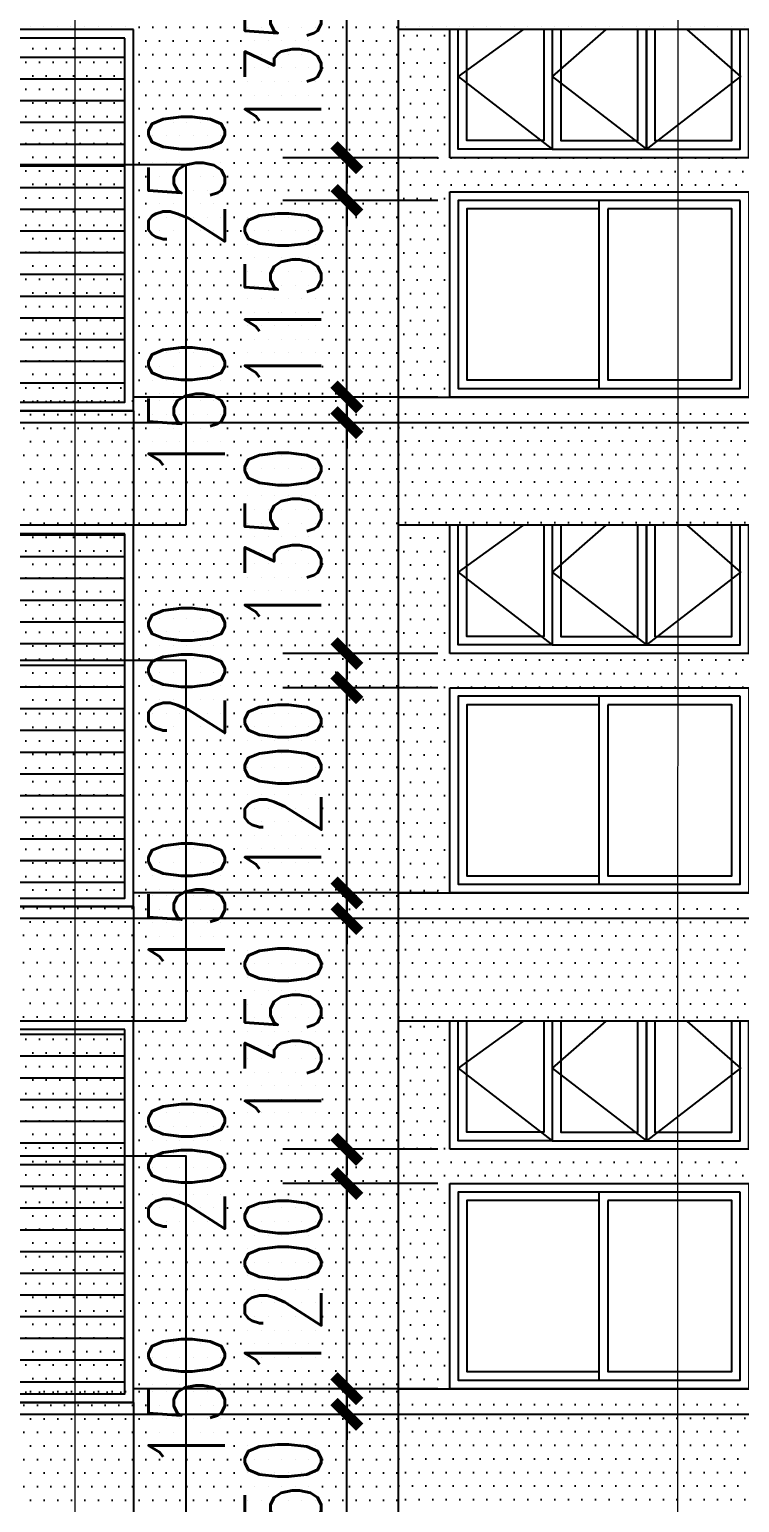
# Model space of a CAD drawing. Header units: millimetres. Extents: x 43 to 235305, y 0 to 139712.
# Drawn here: x 115841 to 119995, y 36375 to 44991 of the extents above; entities that cross this region are included whole.
import ezdxf
from ezdxf.xclip import XClip

# ---------------------------------------------------------------- set-up
doc = ezdxf.new("R2010")
doc.units = ezdxf.units.MM
doc.header["$XCLIPFRAME"] = 2
doc.linetypes.add('DOTE', pattern=[2.42, 2, -0.2, 0.02, -0.2])
for name, color, linetype in [('A-AXIS', 1, 'DOTE'), ('A-DRWD-DIMS', 144, 'Continuous'), ('A-ELEV-DRWD', 130, 'Continuous'), ('A-ELEV-LINE1', 33, 'Continuous'), ('A-ELEV-LINE2', 55, 'Continuous'), ('A-ELEV-OPEN', 253, 'Continuous'), ('A-ELEV-PATT', 55, 'Continuous'), ('A-ELEV-SHUT', 215, 'Continuous'), ('A-HATH1', 251, 'Continuous'), ('A-WALL', 2, 'Continuous'), ('DIM_IDEN', 3, 'Continuous'), ('Window_detail', 165, 'Continuous')]:
    doc.layers.add(name, color=color, linetype=linetype)
doc.styles.add('_TCH_DIM_T3', font='SIMPLEX', dxfattribs={"width": 0.705882, "bigfont": 'GBCBIG'})
doc.dimstyles.new('_TCH_ARCH&&150', dxfattribs={"dimtxt": 446.25, "dimasz": 150, "dimexe": 375, "dimexo": 450, "dimgap": 150, "dimtad": 1, "dimdec": 0, "dimzin": 0, "dimdsep": 46, "dimtxsty": '_TCH_DIM_T3', "dimblk": 'ARCHTICK', "dimcen": 0.09, "dimclrt": 7, "dimazin": 2, "dimtfac": 1, "dimtdec": 0, "dimtix": 1, "dimtmove": 2, "dimatfit": 3, "dimfxl": 1, "dimtolj": 1, "dimtzin": 0, "dimarcsym": 0})

# ---------------------------------------------------------------- blocks, each defined once
blk = doc.blocks.new('核心筒2')
at = {"layer": 'A-HATH1'}
h = blk.add_hatch(dxfattribs=at)
h.set_pattern_fill('DOTS', color=256, scale=50, style=0)
h.set_pattern_definition([(7e-15, (259982.23, -42542.534), (39.6875, 79.375), [0, -79.375])])
h.paths.add_polyline_path([(262232.2, -41822.5), (259982.2, -41822.5), (259982.2, -42542.5), (262232.2, -42542.5)])
h = blk.add_hatch(dxfattribs=at)
h.set_pattern_fill('DOTS', color=256, scale=50, style=0)
h.set_pattern_definition([(7e-15, (259982.23, -45442.534), (39.6875, 79.375), [0, -79.375])])
h.paths.add_polyline_path([(262232.2, -44722.5), (259982.2, -44722.5), (259982.2, -45442.5), (262232.2, -45442.5)])
at = {"layer": 'A-ELEV-LINE1'}
for p, q in [((259982.2, -41792.5), (259982.2, -47592.5)), ((259982.2, -42542.5), (262232.2, -42542.5)), ((259982.2, -42542.5), (262232.2, -42542.5)), ((262232.2, -44692.5), (262232.2, -42542.5)), ((259982.2, -45442.5), (262232.2, -45442.5)), ((262232.2, -47592.5), (262232.2, -45442.5))]:
    blk.add_line(p, q, dxfattribs=at)
at = {"layer": 'A-ELEV-LINE2'}
for p, q in [((262232.2, -42542.5), (262232.2, -41792.5)), ((262232.2, -44692.5), (259482.2, -44692.5)), ((262232.2, -45442.5), (262232.2, -44692.5)), ((262232.2, -47592.5), (259482.2, -47592.5))]:
    blk.add_line(p, q, dxfattribs=at)
blk = doc.blocks.new('A$C38F80F9D')
at = {"layer": 'A-ELEV-PATT'}
h = blk.add_hatch(dxfattribs=at)
h.set_pattern_fill('ANSI31', color=256, scale=80, angle=135, style=0)
h.set_pattern_definition([(180, (-95221.56, 77593.16), (-2e-14, -127), [])])
h.paths.add_polyline_path([(-250, 2400), (550, 2400), (550, 270), (-250, 270)])
at = {"layer": 'A-HATH1'}
h = blk.add_hatch(dxfattribs=at)
h.set_pattern_fill('DOTS', color=256, scale=50, style=0)
h.set_pattern_definition([(7e-15, (-250, 350), (39.6875, 79.375), [0, -79.375])])
h.paths.add_polyline_path([(-250, 2400), (550, 2400), (550, 270), (-250, 270)])
at = {"layer": 'A-ELEV-SHUT'}
for points in [[(-300, 2450), (600, 2450), (600, 220), (-300, 220)], [(-250, 2400), (550, 2400), (550, 270), (-250, 270)]]:
    blk.add_lwpolyline(points, close=True, dxfattribs=at)
blk = doc.blocks.new('A$C79B806BD')
at = {"layer": 'A-ELEV-LINE1'}
for p, q in [((50, 670), (950, 670)), ((50, 670), (50, 0)), ((50, 0), (950, 0))]:
    blk.add_line(p, q, dxfattribs=at)
blk = doc.blocks.new('A$C503F3A81')
at = {"layer": 'A-HATH1'}
h = blk.add_hatch(dxfattribs=at)
h.set_pattern_fill('DOTS', color=256, scale=50, style=0)
h.set_pattern_definition([(7e-15, (-0.0005, 3650), (39.6875, 79.375), [0, -79.375])])
h.paths.add_polyline_path([(1550, 5800), (1550, 6520), (1520, 6520), (1520, 6550), (0, 6550), (0, 6520), (0, 5800), (0, 3650), (1550, 3650)])
h = blk.add_hatch(dxfattribs=at)
h.set_pattern_fill('DOTS', color=256, scale=50, style=0)
h.set_pattern_definition([(7e-15, (1550, 5800), (39.6875, 79.375), [0, -79.375])])
h.paths.add_polyline_path([(2450, 6520), (1550, 6520), (1550, 5800), (2450, 5800)])
h = blk.add_hatch(dxfattribs=at)
h.set_pattern_fill('DOTS', color=256, scale=50, style=0)
h.set_pattern_definition([(7e-15, (-0.0004, 750), (39.6875, 79.375), [0, -79.375])])
h.paths.add_polyline_path([(1550, 2900), (2450, 2900), (2450, 3650), (0, 3650), (0, 3620), (0, 2900), (0, 750), (1550, 750)])
at = {"layer": 'A-ELEV-LINE2'}
for p, q in [((0, 3650), (1550, 3650)), ((0, 750), (1550, 750))]:
    blk.add_line(p, q, dxfattribs=at)
ref = blk.add_blockref('A$C79B806BD', (1500, 2900))
XClip(ref).set_block_clipping_path([(-256.0595435794, -0.0003583494), (950.0015086988, 2111.0845140356)])
ref = blk.add_blockref('A$C79B806BD', (1500, 0))
XClip(ref).set_block_clipping_path([(-256.0595435794, -0.0003583494), (950.0015086988, 2111.0845140356)])
at = {"layer": 'A-WALL'}
for p in [(1850, 3350), (1850, 450)]:
    blk.add_blockref('A$C38F80F9D', p, dxfattribs=at)
blk = doc.blocks.new('A$C1A436226')
at = {"layer": 'A-ELEV-DRWD'}
blk.add_line((-875, 50), (-875, 1150), dxfattribs=at)
blk.add_lwpolyline([(-1700, 1150), (-50, 1150), (-50, 50), (-1700, 50)], close=True, dxfattribs=at)
for points in [[(-925, 1100), (-925, 100), (-1650, 100), (-1650, 1100), (-925, 1100)], [(-875, 1100), (-100, 1100), (-100, 100), (-875, 100)]]:
    blk.add_lwpolyline(points, dxfattribs=at)
at = {"layer": 'A-ELEV-LINE1'}
blk.add_lwpolyline([(0, 1200), (-1750, 1200), (-1750, 0), (0, 0)], close=True, dxfattribs=at)
at = {"layer": 'Window_detail', "lineweight": 0}
for points in [[(-1519.2, 608.4, 0, 0, 0), (-1175, 608.4, 66.7, 0, 0), (-925, 608.4, 0, 0, 0)], [(-230, 608.4, 0, 0, 0), (-625, 608.4, 66.7, 0, 0), (-875, 608.4, 0, 0, 0)]]:
    blk.add_lwpolyline(points, format="xyseb", dxfattribs=at)
blk = doc.blocks.new('A$C4DD540B2')
at = {"layer": 'A-HATH1'}
h = blk.add_hatch(dxfattribs=at)
h.set_pattern_fill('DOTS', color=256, scale=50, style=0)
h.set_pattern_definition([(7e-15, (0, -1400), (39.6875, 79.375), [0, -79.375])])
h.paths.add_polyline_path([(2250, 750), (1950, 750), (1950, 0), (200, 0), (200, 750), (0, 750), (0, -1400), (200, -1400), (200, -200), (1950, -200), (1950, -1400), (2250, -1400)])
at = {"layer": 'A-ELEV-DRWD'}
for points in [[(799.3, 750), (799.3, 50), (250, 50), (250, 750)], [(749.3, 750), (749.3, 100), (300, 100), (300, 750)], [(1349.7, 750), (1349.7, 50), (799.3, 50), (799.3, 750)], [(1299.7, 750), (1299.7, 100), (849.3, 100), (849.3, 750)], [(1349.7, 750), (1349.7, 50), (1900, 50), (1900, 750)], [(1399.7, 750), (1399.7, 100), (1850, 100), (1850, 750)]]:
    blk.add_lwpolyline(points, dxfattribs=at)
at = {"layer": 'A-ELEV-LINE1'}
for p, q in [((200, 0), (200, 750)), ((1950, 0), (1950, 750)), ((200, 0), (1950, 0))]:
    blk.add_line(p, q, dxfattribs=at)
at = {"layer": 'A-ELEV-OPEN'}
for points in [[(561.7, 750), (249, 475), (799.3, 50)], [(1036.9, 750), (1349.7, 475), (799.3, 50)], [(1520.3, 750), (1900, 475), (1349.7, 50)]]:
    blk.add_lwpolyline(points, dxfattribs=at)
blk.add_blockref('A$C1A436226', (1950, -1400))
blk = doc.blocks.new('_ArchTick')
at = {"color": 0, "linetype": 'ByBlock', "const_width": 0.4}
blk.add_lwpolyline([(-0.5, -0.5), (0.5, 0.5)], dxfattribs=at)
blk = doc.blocks.new('*D2682')
at = {"layer": 'A-DRWD-DIMS', "color": 0, "lineweight": -2, "transparency": 16777216}
for p, q in [((117698, 45591.3), (117698, 45741.3)), ((118230.9, 45591.3), (117323, 45591.3)), ((117698, 44241.3), (117698, 45591.3)), ((118230.9, 44241.3), (117323, 44241.3)), ((117698, 44241.3), (117698, 44091.3))]:
    blk.add_line(p, q, dxfattribs=at)
at = {"layer": 'Defpoints', "color": 0, "transparency": 16777216}
for p in [(117698, 45591.3), (118680.9, 45591.3), (118680.9, 44241.3)]:
    blk.add_point(p, dxfattribs=at)
at = {"layer": 'A-DRWD-DIMS', "color": 0, "lineweight": -2, "transparency": 16777216, "xscale": 150, "yscale": 150, "zscale": 150}
for p, rotation in [((117698, 45591.3), 270), ((117698, 44241.3), 90)]:
    blk.add_blockref('_ArchTick', p, dxfattribs=dict(at, rotation=rotation))
at = {"layer": 'A-DRWD-DIMS', "color": 7, "lineweight": 0, "transparency": 16777216, "insert": (117324.8, 44916.3), "char_height": 446.25, "attachment_point": 5, "rotation": 90, "style": '_TCH_DIM_T3'}
blk.add_mtext('\\A1;1350', dxfattribs=at)
blk = doc.blocks.new('*D2683')
at = {"layer": 'A-DRWD-DIMS', "color": 0, "lineweight": -2, "transparency": 16777216}
for p, q in [((117698, 44241.3), (117698, 44391.3)), ((118230.9, 44241.3), (117323, 44241.3)), ((117698, 43991.3), (117698, 44241.3)), ((118230.9, 43991.3), (117323, 43991.3)), ((117698, 43991.3), (117698, 43841.3))]:
    blk.add_line(p, q, dxfattribs=at)
at = {"layer": 'Defpoints', "color": 0, "transparency": 16777216}
for p in [(117698, 44241.3), (118680.9, 44241.3), (118680.9, 43991.3)]:
    blk.add_point(p, dxfattribs=at)
at = {"layer": 'A-DRWD-DIMS', "color": 0, "lineweight": -2, "transparency": 16777216, "xscale": 150, "yscale": 150, "zscale": 150}
for p, rotation in [((117698, 44241.3), 270), ((117698, 43991.3), 90)]:
    blk.add_blockref('_ArchTick', p, dxfattribs=dict(at, rotation=rotation))
at = {"layer": 'A-DRWD-DIMS', "color": 7, "lineweight": 0, "transparency": 16777216, "insert": (116760.5, 44116.3), "char_height": 446.25, "attachment_point": 5, "rotation": 90, "style": '_TCH_DIM_T3'}
blk.add_mtext('\\A1;250', dxfattribs=at)
blk = doc.blocks.new('*D2684')
at = {"layer": 'A-DRWD-DIMS', "color": 0, "lineweight": -2, "transparency": 16777216}
for p, q in [((117698, 43991.3), (117698, 44141.3)), ((118230.9, 43991.3), (117323, 43991.3)), ((117698, 42841.3), (117698, 43991.3)), ((118230.9, 42841.3), (117323, 42841.3)), ((117698, 42841.3), (117698, 42691.3))]:
    blk.add_line(p, q, dxfattribs=at)
at = {"layer": 'Defpoints', "color": 0, "transparency": 16777216}
for p in [(117698, 43991.3), (118680.9, 43991.3), (118680.9, 42841.3)]:
    blk.add_point(p, dxfattribs=at)
at = {"layer": 'A-DRWD-DIMS', "color": 0, "lineweight": -2, "transparency": 16777216, "xscale": 150, "yscale": 150, "zscale": 150}
for p, rotation in [((117698, 43991.3), 270), ((117698, 42841.3), 90)]:
    blk.add_blockref('_ArchTick', p, dxfattribs=dict(at, rotation=rotation))
at = {"layer": 'A-DRWD-DIMS', "color": 7, "lineweight": 0, "transparency": 16777216, "insert": (117324.8, 43416.3), "char_height": 446.25, "attachment_point": 5, "rotation": 90, "style": '_TCH_DIM_T3'}
blk.add_mtext('\\A1;1150', dxfattribs=at)
blk = doc.blocks.new('*D2685')
at = {"layer": 'A-DRWD-DIMS', "color": 0, "lineweight": -2, "transparency": 16777216}
for p, q in [((117698, 42841.3), (117698, 42991.3)), ((118230.9, 42841.3), (117323, 42841.3)), ((117698, 42691.3), (117698, 42841.3)), ((118230.9, 42691.3), (117323, 42691.3)), ((117698, 42691.3), (117698, 42541.3))]:
    blk.add_line(p, q, dxfattribs=at)
at = {"layer": 'Defpoints', "color": 0, "transparency": 16777216}
for p in [(117698, 42841.3), (118680.9, 42841.3), (118680.9, 42691.3)]:
    blk.add_point(p, dxfattribs=at)
at = {"layer": 'A-DRWD-DIMS', "color": 0, "lineweight": -2, "transparency": 16777216, "xscale": 150, "yscale": 150, "zscale": 150}
for p, rotation in [((117698, 42841.3), 270), ((117698, 42691.3), 90)]:
    blk.add_blockref('_ArchTick', p, dxfattribs=dict(at, rotation=rotation))
at = {"layer": 'A-DRWD-DIMS', "color": 7, "lineweight": 0, "transparency": 16777216, "insert": (116760.5, 42766.3), "char_height": 446.25, "attachment_point": 5, "rotation": 90, "style": '_TCH_DIM_T3'}
blk.add_mtext('\\A1;150', dxfattribs=at)
blk = doc.blocks.new('*D2686')
at = {"layer": 'A-DRWD-DIMS', "color": 0, "lineweight": -2, "transparency": 16777216}
for p, q in [((117698, 42691.3), (117698, 42841.3)), ((118230.9, 42691.3), (117323, 42691.3)), ((117698, 41341.3), (117698, 42691.3)), ((118230.9, 41341.3), (117323, 41341.3)), ((117698, 41341.3), (117698, 41191.3))]:
    blk.add_line(p, q, dxfattribs=at)
at = {"layer": 'Defpoints', "color": 0, "transparency": 16777216}
for p in [(117698, 42691.3), (118680.9, 42691.3), (118680.9, 41341.3)]:
    blk.add_point(p, dxfattribs=at)
at = {"layer": 'A-DRWD-DIMS', "color": 0, "lineweight": -2, "transparency": 16777216, "xscale": 150, "yscale": 150, "zscale": 150}
for p, rotation in [((117698, 42691.3), 270), ((117698, 41341.3), 90)]:
    blk.add_blockref('_ArchTick', p, dxfattribs=dict(at, rotation=rotation))
at = {"layer": 'A-DRWD-DIMS', "color": 7, "lineweight": 0, "transparency": 16777216, "insert": (117324.8, 42016.3), "char_height": 446.25, "attachment_point": 5, "rotation": 90, "style": '_TCH_DIM_T3'}
blk.add_mtext('\\A1;1350', dxfattribs=at)
blk = doc.blocks.new('*D2687')
at = {"layer": 'A-DRWD-DIMS', "color": 0, "lineweight": -2, "transparency": 16777216}
for p, q in [((117698, 41341.3), (117698, 41491.3)), ((118230.9, 41341.3), (117323, 41341.3)), ((117698, 41141.3), (117698, 41341.3)), ((118230.9, 41141.3), (117323, 41141.3)), ((117698, 41141.3), (117698, 40991.3))]:
    blk.add_line(p, q, dxfattribs=at)
at = {"layer": 'Defpoints', "color": 0, "transparency": 16777216}
for p in [(117698, 41341.3), (118680.9, 41341.3), (118680.9, 41141.3)]:
    blk.add_point(p, dxfattribs=at)
at = {"layer": 'A-DRWD-DIMS', "color": 0, "lineweight": -2, "transparency": 16777216, "xscale": 150, "yscale": 150, "zscale": 150}
for p, rotation in [((117698, 41341.3), 270), ((117698, 41141.3), 90)]:
    blk.add_blockref('_ArchTick', p, dxfattribs=dict(at, rotation=rotation))
at = {"layer": 'A-DRWD-DIMS', "color": 7, "lineweight": 0, "transparency": 16777216, "insert": (116760.5, 41241.3), "char_height": 446.25, "attachment_point": 5, "rotation": 90, "style": '_TCH_DIM_T3'}
blk.add_mtext('\\A1;200', dxfattribs=at)
blk = doc.blocks.new('*D2688')
at = {"layer": 'A-DRWD-DIMS', "color": 0, "lineweight": -2, "transparency": 16777216}
for p, q in [((117698, 41141.3), (117698, 41291.3)), ((118230.9, 41141.3), (117323, 41141.3)), ((117698, 39941.3), (117698, 41141.3)), ((118230.9, 39941.3), (117323, 39941.3)), ((117698, 39941.3), (117698, 39791.3))]:
    blk.add_line(p, q, dxfattribs=at)
at = {"layer": 'Defpoints', "color": 0, "transparency": 16777216}
for p in [(117698, 41141.3), (118680.9, 41141.3), (118680.9, 39941.3)]:
    blk.add_point(p, dxfattribs=at)
at = {"layer": 'A-DRWD-DIMS', "color": 0, "lineweight": -2, "transparency": 16777216, "xscale": 150, "yscale": 150, "zscale": 150}
for p, rotation in [((117698, 41141.3), 270), ((117698, 39941.3), 90)]:
    blk.add_blockref('_ArchTick', p, dxfattribs=dict(at, rotation=rotation))
at = {"layer": 'A-DRWD-DIMS', "color": 7, "lineweight": 0, "transparency": 16777216, "insert": (117324.8, 40541.3), "char_height": 446.25, "attachment_point": 5, "rotation": 90, "style": '_TCH_DIM_T3'}
blk.add_mtext('\\A1;1200', dxfattribs=at)
blk = doc.blocks.new('*D2689')
at = {"layer": 'A-DRWD-DIMS', "color": 0, "lineweight": -2, "transparency": 16777216}
for p, q in [((117698, 39941.3), (117698, 40091.3)), ((118230.9, 39941.3), (117323, 39941.3)), ((117698, 39791.3), (117698, 39941.3)), ((118230.9, 39791.3), (117323, 39791.3)), ((117698, 39791.3), (117698, 39641.3))]:
    blk.add_line(p, q, dxfattribs=at)
at = {"layer": 'Defpoints', "color": 0, "transparency": 16777216}
for p in [(117698, 39941.3), (118680.9, 39941.3), (118680.9, 39791.3)]:
    blk.add_point(p, dxfattribs=at)
at = {"layer": 'A-DRWD-DIMS', "color": 0, "lineweight": -2, "transparency": 16777216, "xscale": 150, "yscale": 150, "zscale": 150}
for p, rotation in [((117698, 39941.3), 270), ((117698, 39791.3), 90)]:
    blk.add_blockref('_ArchTick', p, dxfattribs=dict(at, rotation=rotation))
at = {"layer": 'A-DRWD-DIMS', "color": 7, "lineweight": 0, "transparency": 16777216, "insert": (116760.5, 39866.3), "char_height": 446.25, "attachment_point": 5, "rotation": 90, "style": '_TCH_DIM_T3'}
blk.add_mtext('\\A1;150', dxfattribs=at)
blk = doc.blocks.new('*D2690')
at = {"layer": 'A-DRWD-DIMS', "color": 0, "lineweight": -2, "transparency": 16777216}
for p, q in [((117698, 39791.3), (117698, 39941.3)), ((118230.9, 39791.3), (117323, 39791.3)), ((117698, 38441.3), (117698, 39791.3)), ((118230.9, 38441.3), (117323, 38441.3)), ((117698, 38441.3), (117698, 38291.3))]:
    blk.add_line(p, q, dxfattribs=at)
at = {"layer": 'Defpoints', "color": 0, "transparency": 16777216}
for p in [(117698, 39791.3), (118680.9, 39791.3), (118680.9, 38441.3)]:
    blk.add_point(p, dxfattribs=at)
at = {"layer": 'A-DRWD-DIMS', "color": 0, "lineweight": -2, "transparency": 16777216, "xscale": 150, "yscale": 150, "zscale": 150}
for p, rotation in [((117698, 39791.3), 270), ((117698, 38441.3), 90)]:
    blk.add_blockref('_ArchTick', p, dxfattribs=dict(at, rotation=rotation))
at = {"layer": 'A-DRWD-DIMS', "color": 7, "lineweight": 0, "transparency": 16777216, "insert": (117324.8, 39116.3), "char_height": 446.25, "attachment_point": 5, "rotation": 90, "style": '_TCH_DIM_T3'}
blk.add_mtext('\\A1;1350', dxfattribs=at)
blk = doc.blocks.new('*D2691')
at = {"layer": 'A-DRWD-DIMS', "color": 0, "lineweight": -2, "transparency": 16777216}
for p, q in [((117698, 38441.3), (117698, 38591.3)), ((118230.9, 38441.3), (117323, 38441.3)), ((117698, 38241.3), (117698, 38441.3)), ((118230.9, 38241.3), (117323, 38241.3)), ((117698, 38241.3), (117698, 38091.3))]:
    blk.add_line(p, q, dxfattribs=at)
at = {"layer": 'Defpoints', "color": 0, "transparency": 16777216}
for p in [(117698, 38441.3), (118680.9, 38441.3), (118680.9, 38241.3)]:
    blk.add_point(p, dxfattribs=at)
at = {"layer": 'A-DRWD-DIMS', "color": 0, "lineweight": -2, "transparency": 16777216, "xscale": 150, "yscale": 150, "zscale": 150}
for p, rotation in [((117698, 38441.3), 270), ((117698, 38241.3), 90)]:
    blk.add_blockref('_ArchTick', p, dxfattribs=dict(at, rotation=rotation))
at = {"layer": 'A-DRWD-DIMS', "color": 7, "lineweight": 0, "transparency": 16777216, "insert": (116760.5, 38341.3), "char_height": 446.25, "attachment_point": 5, "rotation": 90, "style": '_TCH_DIM_T3'}
blk.add_mtext('\\A1;200', dxfattribs=at)
blk = doc.blocks.new('*D2692')
at = {"layer": 'A-DRWD-DIMS', "color": 0, "lineweight": -2, "transparency": 16777216}
for p, q in [((117698, 38241.3), (117698, 38391.3)), ((118230.9, 38241.3), (117323, 38241.3)), ((117698, 37041.3), (117698, 38241.3)), ((118230.9, 37041.3), (117323, 37041.3)), ((117698, 37041.3), (117698, 36891.3))]:
    blk.add_line(p, q, dxfattribs=at)
at = {"layer": 'Defpoints', "color": 0, "transparency": 16777216}
for p in [(117698, 38241.3), (118680.9, 38241.3), (118680.9, 37041.3)]:
    blk.add_point(p, dxfattribs=at)
at = {"layer": 'A-DRWD-DIMS', "color": 0, "lineweight": -2, "transparency": 16777216, "xscale": 150, "yscale": 150, "zscale": 150}
for p, rotation in [((117698, 38241.3), 270), ((117698, 37041.3), 90)]:
    blk.add_blockref('_ArchTick', p, dxfattribs=dict(at, rotation=rotation))
at = {"layer": 'A-DRWD-DIMS', "color": 7, "lineweight": 0, "transparency": 16777216, "insert": (117324.8, 37641.3), "char_height": 446.25, "attachment_point": 5, "rotation": 90, "style": '_TCH_DIM_T3'}
blk.add_mtext('\\A1;1200', dxfattribs=at)
blk = doc.blocks.new('*D2693')
at = {"layer": 'A-DRWD-DIMS', "color": 0, "lineweight": -2, "transparency": 16777216}
for p, q in [((117698, 37041.3), (117698, 37191.3)), ((118230.9, 37041.3), (117323, 37041.3)), ((117698, 36891.3), (117698, 37041.3)), ((118230.9, 36891.3), (117323, 36891.3)), ((117698, 36891.3), (117698, 36741.3))]:
    blk.add_line(p, q, dxfattribs=at)
at = {"layer": 'Defpoints', "color": 0, "transparency": 16777216}
for p in [(117698, 37041.3), (118680.9, 37041.3), (118680.9, 36891.3)]:
    blk.add_point(p, dxfattribs=at)
at = {"layer": 'A-DRWD-DIMS', "color": 0, "lineweight": -2, "transparency": 16777216, "xscale": 150, "yscale": 150, "zscale": 150}
for p, rotation in [((117698, 37041.3), 270), ((117698, 36891.3), 90)]:
    blk.add_blockref('_ArchTick', p, dxfattribs=dict(at, rotation=rotation))
at = {"layer": 'A-DRWD-DIMS', "color": 7, "lineweight": 0, "transparency": 16777216, "insert": (116760.5, 36966.3), "char_height": 446.25, "attachment_point": 5, "rotation": 90, "style": '_TCH_DIM_T3'}
blk.add_mtext('\\A1;150', dxfattribs=at)
blk = doc.blocks.new('*D2694')
at = {"layer": 'A-DRWD-DIMS', "color": 0, "lineweight": -2, "transparency": 16777216}
for p, q in [((117698, 36891.3), (117698, 37041.3)), ((118230.9, 36891.3), (117323, 36891.3)), ((117698, 35541.3), (117698, 36891.3)), ((118230.9, 35541.3), (117323, 35541.3)), ((117698, 35541.3), (117698, 35391.3))]:
    blk.add_line(p, q, dxfattribs=at)
at = {"layer": 'Defpoints', "color": 0, "transparency": 16777216}
for p in [(117698, 36891.3), (118680.9, 36891.3), (118680.9, 35541.3)]:
    blk.add_point(p, dxfattribs=at)
at = {"layer": 'A-DRWD-DIMS', "color": 0, "lineweight": -2, "transparency": 16777216, "xscale": 150, "yscale": 150, "zscale": 150}
for p, rotation in [((117698, 36891.3), 270), ((117698, 35541.3), 90)]:
    blk.add_blockref('_ArchTick', p, dxfattribs=dict(at, rotation=rotation))
at = {"layer": 'A-DRWD-DIMS', "color": 7, "lineweight": 0, "transparency": 16777216, "insert": (117324.8, 36216.3), "char_height": 446.25, "attachment_point": 5, "rotation": 90, "style": '_TCH_DIM_T3'}
blk.add_mtext('\\A1;1350', dxfattribs=at)

msp = doc.modelspace()

# ---------------------------------------------------------------- linework, layer by layer
at = {"layer": 'A-AXIS'}
for p, q in [((134593.1, 42691.3), (99475.8, 42691.3)), ((134593.1, 39791.3), (99475.8, 39791.3)), ((134593.1, 36891.3), (99475.8, 36891.3))]:
    msp.add_line(p, q, dxfattribs=at)
at = {"layer": 'DIM_IDEN', "lineweight": 0}
for p, q in [((116107.3, 16471.4), (116107.3, 138160)), ((119628.5, 16591.3), (119661.5, 136616.8))]:
    msp.add_line(p, q, dxfattribs=at)

# ---------------------------------------------------------------- block references
at = {"xscale": -1}
for name, p in [('A$C503F3A81', (117999.3, 39191.3)), ('核心筒2', (380231.5, 87533.9)), ('A$C503F3A81', (117999.3, 33391.3)), ('核心筒2', (380231.5, 81733.9))]:
    msp.add_blockref(name, p, dxfattribs=at)
at = {"layer": 'A-WALL', "xscale": -1}
for p in [(120249.3, 44241.3), (120249.3, 41341.3), (120249.3, 38441.3)]:
    msp.add_blockref('A$C4DD540B2', p, dxfattribs=at)

# ---------------------------------------------------------------- dimensions: what is measured, and where the dimension line sits
at = {"layer": 'A-DRWD-DIMS', "lineweight": 0}
for p1, p2, picture, middle in [((118680.9, 44241.3), (118680.9, 45591.3), '*D2682', (117324.8, 44916.3)), ((118680.9, 42841.3), (118680.9, 43991.3), '*D2684', (117324.8, 43416.3)), ((118680.9, 41341.3), (118680.9, 42691.3), '*D2686', (117324.8, 42016.3)), ((118680.9, 39941.3), (118680.9, 41141.3), '*D2688', (117324.8, 40541.3)), ((118680.9, 38441.3), (118680.9, 39791.3), '*D2690', (117324.8, 39116.3)), ((118680.9, 37041.3), (118680.9, 38241.3), '*D2692', (117324.8, 37641.3)), ((118680.9, 35541.3), (118680.9, 36891.3), '*D2694', (117324.8, 36216.3))]:
    dim = msp.add_aligned_dim(p1=p1, p2=p2, distance=982.9, dimstyle='_TCH_ARCH&&150', dxfattribs=at)
    dim.commit()
    dim.dimension.update_dxf_attribs({"geometry": picture, "text_midpoint": middle})
for base, p1, p2, picture, middle in [((117698, 44241.3), (118680.9, 43991.3), (118680.9, 44241.3), '*D2683', (116760.5, 44116.3)), ((117698, 42841.3), (118680.9, 42691.3), (118680.9, 42841.3), '*D2685', (116760.5, 42766.3)), ((117698, 41341.3), (118680.9, 41141.3), (118680.9, 41341.3), '*D2687', (116760.5, 41241.3)), ((117698, 39941.3), (118680.9, 39791.3), (118680.9, 39941.3), '*D2689', (116760.5, 39866.3)), ((117698, 38441.3), (118680.9, 38241.3), (118680.9, 38441.3), '*D2691', (116760.5, 38341.3)), ((117698, 37041.3), (118680.9, 36891.3), (118680.9, 37041.3), '*D2693', (116760.5, 36966.3))]:
    dim = msp.add_linear_dim(base=base, p1=p1, p2=p2, angle=90, dimstyle='_TCH_ARCH&&150', dxfattribs=at)
    dim.commit()
    dim.dimension.update_dxf_attribs({"geometry": picture, "text_midpoint": middle, "dimtype": 161})

doc.saveas('drawing.dxf')
